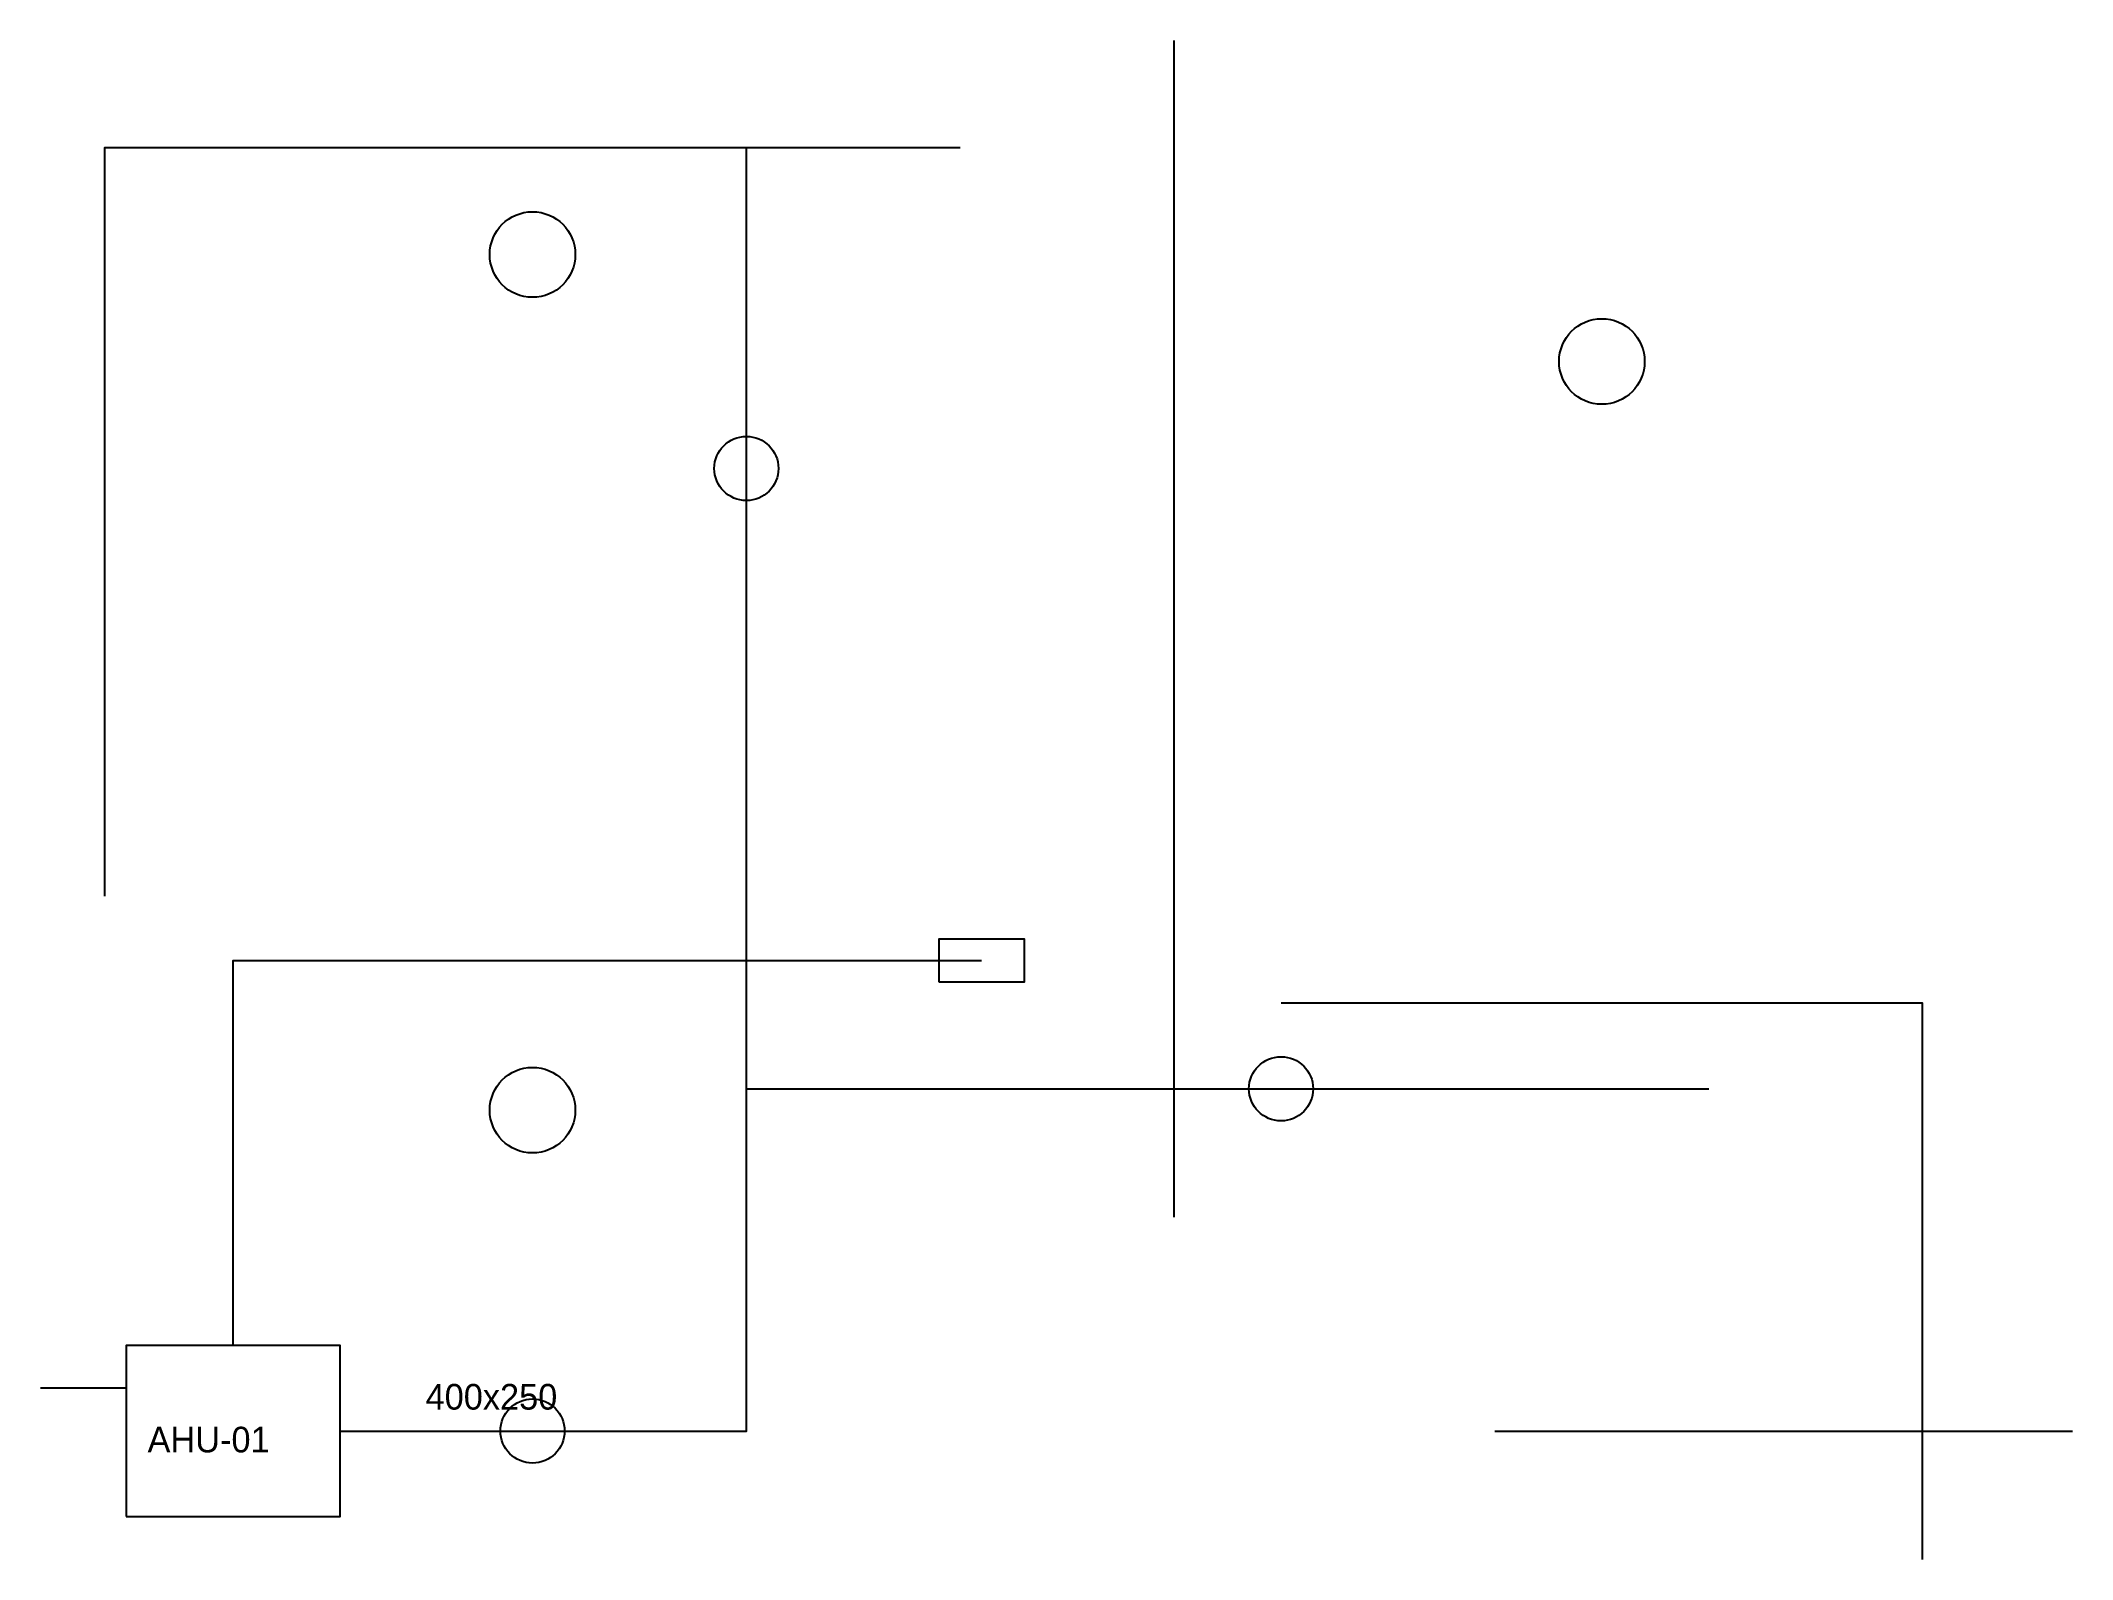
# Model space of a CAD drawing. Header units: millimetres. Extents: x 200 to 9700, y 400 to 7500.
import ezdxf

# ---------------------------------------------------------------- set-up
doc = ezdxf.new("R2010")
doc.units = ezdxf.units.MM
for name, color, linetype in [('E-CONDUIT', 2, 'CONTINUOUS'), ('E-LIGHT', 4, 'CONTINUOUS'), ('E-TRAY', 3, 'CONTINUOUS'), ('M-DIFF', 5, 'CONTINUOUS'), ('M-DUCT-EXH', 3, 'CONTINUOUS'), ('M-DUCT-RET', 2, 'CONTINUOUS'), ('M-DUCT-SUP', 1, 'CONTINUOUS'), ('M-EQUIP', 4, 'CONTINUOUS'), ('M-GRILLE', 6, 'CONTINUOUS'), ('P-DRAIN', 1, 'CONTINUOUS'), ('P-WATER', 7, 'CONTINUOUS')]:
    doc.layers.add(name, color=color, linetype=linetype)

msp = doc.modelspace()

# ---------------------------------------------------------------- linework, layer by layer
at = {"layer": 'E-CONDUIT'}
msp.add_lwpolyline([(500, 3500), (500, 7000), (4500, 7000)], dxfattribs=at)
at = {"layer": 'E-LIGHT'}
for centre in [(2500, 6500), (7500, 6000), (2500, 2500)]:
    msp.add_circle(centre, 200, dxfattribs=at)
at = {"layer": 'E-TRAY'}
msp.add_lwpolyline([(5500, 2000), (5500, 7500)], dxfattribs=at)
at = {"layer": 'M-DIFF'}
for centre in [(3500, 5500), (6000, 2600), (2500, 1000)]:
    msp.add_circle(centre, 150, dxfattribs=at)
at = {"layer": 'M-DUCT-EXH'}
msp.add_lwpolyline([(7000, 1000), (9700, 1000)], dxfattribs=at)
at = {"layer": 'M-DUCT-RET'}
for points in [[(1100, 1400), (1100, 3200), (4600, 3200)], [(600, 1200), (200, 1200)]]:
    msp.add_lwpolyline(points, dxfattribs=at)
at = {"layer": 'M-DUCT-SUP'}
for points in [[(3500, 2600), (3500, 7000)], [(1600, 1000), (3500, 1000), (3500, 2600), (8000, 2600)]]:
    msp.add_lwpolyline(points, dxfattribs=at)
at = {"layer": 'M-EQUIP'}
msp.add_lwpolyline([(600, 600), (1600, 600), (1600, 1400), (600, 1400)], close=True, dxfattribs=at)
at = {"layer": 'M-GRILLE'}
msp.add_lwpolyline([(4400, 3100), (4800, 3100), (4800, 3300), (4400, 3300)], close=True, dxfattribs=at)
at = {"layer": 'P-DRAIN'}
msp.add_lwpolyline([(9000, 500), (9000, 2000)], dxfattribs=at)
at = {"layer": 'P-WATER'}
msp.add_lwpolyline([(9000, 400), (9000, 3000), (6000, 3000)], dxfattribs=at)

# ---------------------------------------------------------------- texts
at = {"layer": 'M-DUCT-SUP'}
msp.add_text('400x250', height=120, dxfattribs=at).set_placement((2000, 1100))
at = {"layer": 'M-EQUIP'}
msp.add_text('AHU-01', height=120, dxfattribs=at).set_placement((700, 900))

doc.saveas('drawing.dxf')
